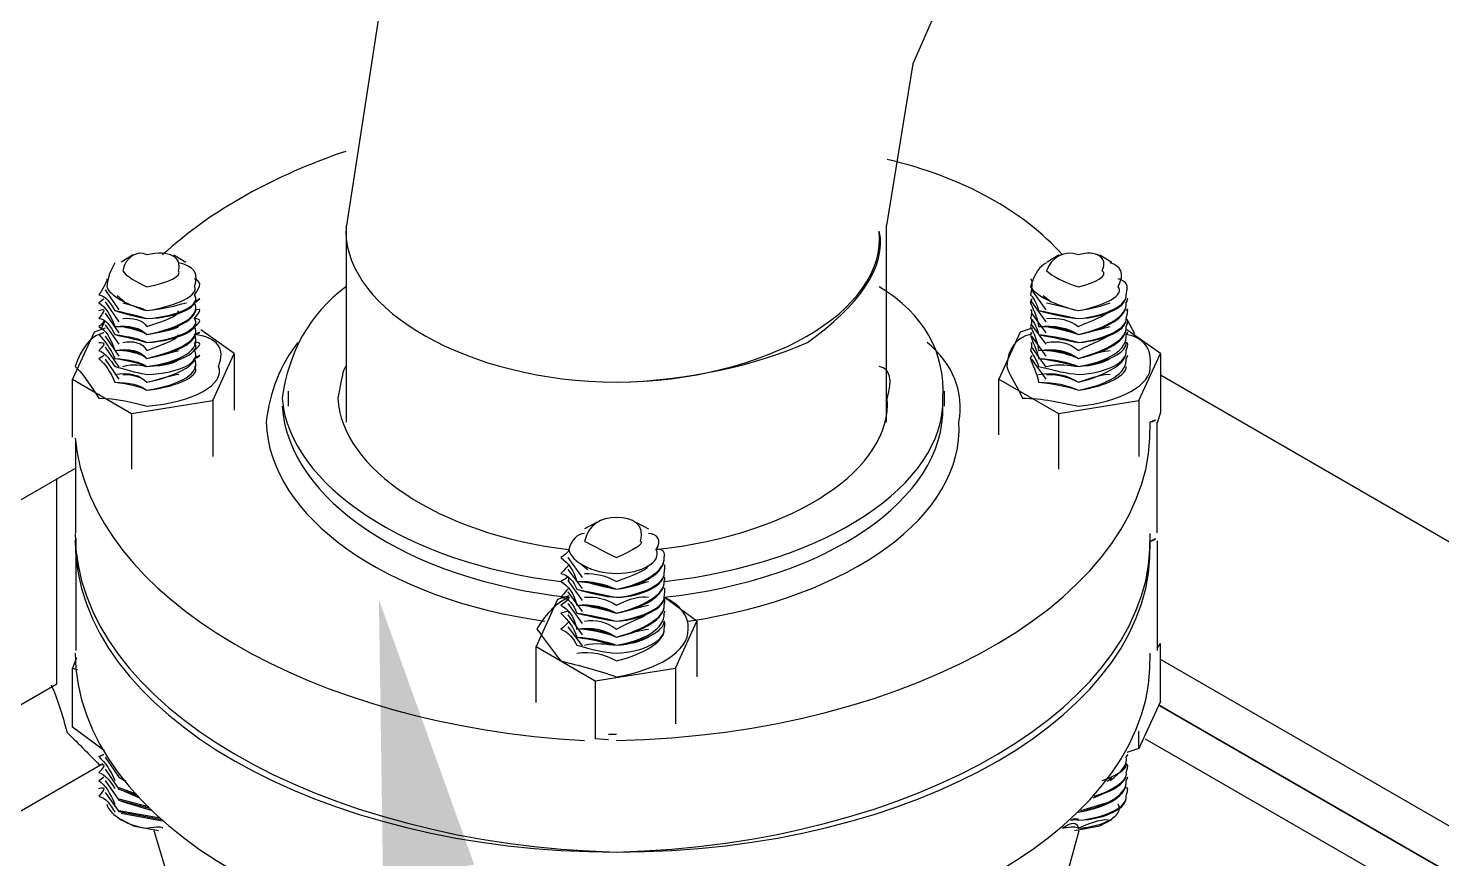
# Model space of a CAD drawing. Header units: inches. Extents: x 0.3 to 33.8, y 15.5 to 37.1.
# Drawn here: x 25.062 to 25.979, y 26.017 to 26.556 of the extents above; entities that cross this region are included whole.
import ezdxf

# ---------------------------------------------------------------- set-up
doc = ezdxf.new("R2010")
doc.units = ezdxf.units.IN
doc.header["$MEASUREMENT"] = 0

# ---------------------------------------------------------------- blocks, each defined once
blk = doc.blocks.new('60298_1')
at = {"transparency": 33554687}
blk.add_hatch(color=21, dxfattribs=at).paths.add_polyline_path([(25.29204, 26.00289), (25.28933, 26.1856), (25.35114, 26.01364)])
for points in [[(25.67426, 27.13208), (25.51262, 27.00194), (25.38507, 26.82998), (25.29986, 26.63323), (25.26836, 26.42821)], [(25.84932, 26.82843), (25.76721, 26.7613), (25.68872, 26.6544), (25.63553, 26.53304), (25.61848, 26.42821)], [(25.26836, 26.30066), (25.26836, 26.42821)], [(25.61848, 26.30066), (25.61848, 26.42821)], [(25.12996, 26.40911), (25.12222, 26.40446)], [(25.1563, 26.40911), (25.16404, 26.40446)], [(25.73055, 26.40911), (25.7228, 26.40446)], [(25.75688, 26.40911), (25.76463, 26.40446)], [(25.11189, 26.38638), (25.12067, 26.37347)], [(25.11189, 26.38638), (25.11189, 26.38638)], [(25.11963, 26.38277), (25.12428, 26.37864)], [(25.17437, 26.38638), (25.17437, 26.38638)], [(25.71247, 26.38638), (25.72177, 26.37347)], [(25.71247, 26.38638), (25.71247, 26.38638)], [(25.72022, 26.38277), (25.72538, 26.37864)], [(25.77496, 26.38638), (25.77496, 26.38638)], [(25.11189, 26.37864), (25.12067, 26.36573)], [(25.11189, 26.37864), (25.11189, 26.37864)], [(25.12222, 26.37296), (25.12222, 26.37296)], [(25.17437, 26.37864), (25.17437, 26.37864)], [(25.71247, 26.37864), (25.72177, 26.36573)], [(25.71247, 26.37864), (25.71247, 26.37864)], [(25.7228, 26.37296), (25.7228, 26.37296)], [(25.77496, 26.37864), (25.77496, 26.37864)], [(25.11189, 26.36624), (25.10879, 26.36056)], [(25.11189, 26.37141), (25.12067, 26.3585)], [(25.11189, 26.37141), (25.11189, 26.37141)], [(25.11189, 26.36366), (25.12067, 26.35127)], [(25.11189, 26.36366), (25.11189, 26.36366)], [(25.12222, 26.36521), (25.12222, 26.36521)], [(25.17437, 26.37141), (25.17437, 26.37141)], [(25.17437, 26.36366), (25.17437, 26.36366)], [(25.71247, 26.37141), (25.72177, 26.3585)], [(25.71247, 26.37141), (25.71247, 26.37141)], [(25.71247, 26.36366), (25.72177, 26.35127)], [(25.71247, 26.36366), (25.71247, 26.36366)], [(25.7228, 26.36521), (25.7228, 26.36521)], [(25.77496, 26.37141), (25.77496, 26.37141)], [(25.77961, 26.35798), (25.77496, 26.36624)], [(25.77496, 26.36366), (25.77496, 26.36366)], [(25.10466, 26.35901), (25.09072, 26.32854)], [(25.11189, 26.36159), (25.10466, 26.35901)], [(25.11189, 26.35643), (25.12067, 26.34352)], [(25.11189, 26.35643), (25.11189, 26.35643)], [(25.12222, 26.35798), (25.12222, 26.35798)], [(25.19555, 26.34507), (25.17386, 26.36056)], [(25.17437, 26.35643), (25.17437, 26.35643)], [(25.70524, 26.35901), (25.6913, 26.32854)], [(25.71299, 26.36159), (25.70524, 26.35901)], [(25.71247, 26.35643), (25.72177, 26.34352)], [(25.71247, 26.35643), (25.71247, 26.35643)], [(25.7228, 26.35798), (25.7228, 26.35798)], [(25.79613, 26.34507), (25.77444, 26.36056)], [(25.77496, 26.35643), (25.77496, 26.35643)], [(25.11189, 26.3492), (25.12067, 26.33629)], [(25.11189, 26.3492), (25.11189, 26.3492)], [(25.12222, 26.35023), (25.12222, 26.35023)], [(25.17437, 26.3492), (25.17437, 26.3492)], [(25.1816, 26.3146), (25.19555, 26.34507)], [(25.19555, 26.34507), (25.19555, 26.30841)], [(25.71247, 26.3492), (25.72177, 26.33629)], [(25.71247, 26.3492), (25.71247, 26.3492)], [(25.7228, 26.35023), (25.7228, 26.35023)], [(25.77496, 26.3492), (25.77496, 26.3492)], [(25.78219, 26.3146), (25.79613, 26.34507)], [(25.79613, 26.34507), (25.79613, 26.30686)], [(25.11189, 26.34146), (25.12067, 26.32854)], [(25.11189, 26.34146), (25.11189, 26.34146)], [(25.12222, 26.34301), (25.12222, 26.34301)], [(25.12222, 26.33577), (25.12222, 26.33577)], [(25.17437, 26.34146), (25.17437, 26.34146)], [(25.71247, 26.34146), (25.72177, 26.32854)], [(25.71247, 26.34146), (25.71247, 26.34146)], [(25.7228, 26.34301), (25.7228, 26.34301)], [(25.7228, 26.33577), (25.7228, 26.33577)], [(25.77496, 26.34146), (25.77496, 26.34146)], [(25.09072, 26.29085), (25.09072, 26.32854)], [(25.09072, 26.32854), (25.12893, 26.30634)], [(25.6913, 26.2924), (25.6913, 26.32854)], [(25.6913, 26.32854), (25.73003, 26.30634)], [(26.73444, 25.7889), (25.79613, 26.33113)], [(25.23066, 26.31099), (25.23066, 26.3208)], [(25.65618, 26.31099), (25.65618, 26.3208)], [(25.12893, 26.30634), (25.1816, 26.3146)], [(25.1816, 26.3146), (25.1816, 26.27845)], [(25.73003, 26.30634), (25.78219, 26.3146)], [(25.78219, 26.3146), (25.78219, 26.27845)], [(25.12893, 26.30634), (25.12893, 26.27019)], [(25.73003, 26.30634), (25.73003, 26.27019)], [(25.79613, 26.30686), (25.79406, 26.30014)], [(25.79406, 26.22888), (25.79406, 26.30066)], [(25.09278, 26.22888), (25.09278, 26.28878)], [(25.0933, 26.28827), (25.0933, 26.28827)], [(25.09278, 26.27071), (23.07105, 25.10363)], [(25.08039, 26.13076), (25.08039, 26.26399)], [(25.43051, 26.23559), (25.42277, 26.23146)], [(25.45633, 26.23559), (25.46408, 26.23146)], [(25.09278, 26.22371), (25.09278, 26.15245)], [(25.79406, 26.22371), (25.79406, 26.15245)], [(25.41192, 26.21287), (25.42122, 26.19996)], [(25.41192, 26.21287), (25.41192, 26.21287)], [(25.41967, 26.20925), (25.42483, 26.20512)], [(25.47492, 26.21287), (25.47492, 26.21287)], [(25.41192, 26.20512), (25.42122, 26.19273)], [(25.41192, 26.20512), (25.41192, 26.20512)], [(25.41192, 26.19789), (25.42122, 26.18499)], [(25.41192, 26.19789), (25.41192, 26.19789)], [(25.42225, 26.19944), (25.42225, 26.19944)], [(25.47492, 26.20512), (25.47492, 26.20512)], [(25.47492, 26.19789), (25.47492, 26.19789)], [(25.41192, 26.19067), (25.42122, 26.17776)], [(25.41192, 26.19067), (25.41192, 26.19067)], [(25.42225, 26.1917), (25.42225, 26.1917)], [(25.47492, 26.19067), (25.47492, 26.19067)], [(25.40521, 26.1855), (25.39126, 26.15503)], [(25.41244, 26.18808), (25.40521, 26.1855)], [(25.41192, 26.18292), (25.42122, 26.17001)], [(25.41192, 26.18292), (25.41192, 26.18292)], [(25.42225, 26.18447), (25.42225, 26.18447)], [(25.49558, 26.17156), (25.47441, 26.18705)], [(25.47492, 26.18292), (25.47492, 26.18292)], [(25.41192, 26.17569), (25.42122, 26.16278)], [(25.41192, 26.17569), (25.41192, 26.17569)], [(25.42225, 26.17724), (25.42225, 26.17724)], [(25.47492, 26.17569), (25.47492, 26.17569)], [(25.48164, 26.14109), (25.49558, 26.17156)], [(25.49558, 26.17156), (25.49558, 26.13541)], [(25.41192, 26.16794), (25.42122, 26.15555)], [(25.41192, 26.16794), (25.41192, 26.16794)], [(25.42225, 26.16949), (25.42225, 26.16949)], [(25.42225, 26.16226), (25.42225, 26.16226)], [(25.47492, 26.16794), (25.47492, 26.16794)], [(25.39126, 26.11888), (25.39126, 26.15503)], [(25.39126, 26.15503), (25.42948, 26.13283)], [(25.79406, 26.154), (25.79613, 26.1571)], [(25.79613, 26.1194), (25.79613, 26.1571)], [(25.79613, 26.1571), (25.79613, 26.1571)], [(25.0933, 26.1478), (25.09072, 26.14109)], [(26.88575, 25.5183), (25.79613, 26.14677)], [(25.09072, 26.14109), (25.09381, 26.14006)], [(25.09072, 26.10288), (25.09072, 26.14109)], [(25.42948, 26.13283), (25.48164, 26.14109)], [(25.48164, 26.14109), (25.48164, 26.10494)], [(25.08039, 26.13076), (24.3476, 25.70731)], [(25.42948, 26.13283), (25.42948, 26.09513)], [(25.79613, 26.1194), (25.78219, 26.08893)], [(26.8589, 25.50281), (25.79561, 26.11682)], [(25.79561, 26.11682), (26.8589, 25.50281)], [(25.11137, 26.08738), (25.09072, 26.10288)], [(25.43826, 26.09823), (25.44342, 26.09823)], [(25.78219, 26.08893), (25.78219, 26.10029)], [(25.42948, 26.09513), (25.42948, 26.09513)], [(25.43826, 26.09461), (25.42948, 26.09513)], [(25.78219, 26.08893), (25.77444, 26.08635)], [(25.78632, 26.09513), (26.83566, 25.48938)], [(25.11034, 26.07912), (24.3476, 25.63862)], [(25.11189, 26.08377), (25.11189, 26.08377)], [(25.11189, 26.08325), (25.12067, 26.07034)], [(25.77496, 26.08377), (25.77496, 26.08377)], [(25.11189, 26.07809), (25.11189, 26.07809)], [(25.11189, 26.07654), (25.11189, 26.07654)], [(25.11189, 26.07551), (25.12067, 26.06259)], [(25.11189, 26.06931), (25.11189, 26.06931)], [(25.12067, 26.07137), (25.12067, 26.07137)], [(25.12067, 26.07034), (25.12428, 26.06828)], [(25.12222, 26.06983), (25.12531, 26.06776)], [(25.76153, 26.06776), (25.76463, 26.06983)], [(25.77496, 26.07654), (25.77496, 26.07654)], [(25.77496, 26.06931), (25.77496, 26.06931)], [(25.11189, 26.06828), (25.12067, 26.05537)], [(25.11189, 26.06156), (25.11189, 26.06156)], [(25.11189, 26.06053), (25.12067, 26.04814)], [(25.12067, 26.06363), (25.13203, 26.0595)], [(25.12067, 26.06259), (25.13306, 26.05847)], [(25.12222, 26.06208), (25.1341, 26.05691)], [(25.75275, 26.05691), (25.76463, 26.06208)], [(25.77496, 26.06156), (25.77496, 26.06156)], [(25.12067, 26.0564), (25.13977, 26.05124)], [(25.12067, 26.05537), (25.14081, 26.0502)], [(25.12222, 26.05485), (25.14236, 26.04865)], [(25.74449, 26.04865), (25.76463, 26.05485)], [(25.12067, 26.04865), (25.14752, 26.044)], [(25.12067, 26.04814), (25.14855, 26.04297)], [(25.12222, 26.0471), (25.1501, 26.04194)], [(25.12996, 26.03884), (25.12222, 26.04297)], [(25.75688, 26.03884), (25.76463, 26.04297)], [(25.12996, 26.03884), (25.14649, 26.03574)], [(25.14339, 26.03574), (25.17282, 25.93814), (25.24667, 25.87204)], [(25.47182, 25.82505), (25.6536, 25.88082), (25.71867, 25.94485), (25.74346, 26.03574)], [(25.74036, 26.03574), (25.75688, 26.03884)]]:
    blk.add_lwpolyline(points, dxfattribs=at)
for points in [[(25.26784, 26.47624), (25.22201, 26.46078), (25.18092, 26.43849), (25.14907, 26.40911)], [(25.73261, 26.40911), (25.70764, 26.43744), (25.66855, 26.45904), (25.619, 26.47107)], [(25.56736, 26.3523), (25.60045, 26.376), (25.61891, 26.40173), (25.61384, 26.4246)], [(25.22653, 26.31099), (25.23091, 26.25016), (25.30815, 26.19846), (25.41244, 26.18705)], [(25.47441, 26.18705), (25.57922, 26.19846), (25.65646, 26.25016), (25.65515, 26.31099)], [(25.09226, 26.29033), (25.10225, 26.18701), (25.24656, 26.10369), (25.42277, 26.0941)], [(25.09226, 26.22836), (25.09323, 26.11754), (25.25014, 26.02695), (25.44342, 26.0218)], [(25.44342, 26.0218), (25.63723, 26.02695), (25.79413, 26.11754), (25.78942, 26.22836)], [(25.75843, 26.06828), (25.77061, 26.07214), (25.77536, 26.07754), (25.77392, 26.0786)], [(25.75327, 26.05795), (25.76682, 26.06125), (25.77536, 26.06813), (25.77392, 26.07344)], [(25.74294, 26.04762), (25.76256, 26.05103), (25.77536, 26.05891), (25.77392, 26.06828)]]:
    blk.add_open_spline(points, degree=3, dxfattribs=at)
for points, knots in [([(25.26784, 26.4246), (25.26846, 26.37269), (25.34691, 26.32739), (25.44342, 26.32648), (25.49015, 26.32739), (25.53473, 26.33805), (25.56736, 26.3523)], [0, 0, 0, 0, 1, 1, 1, 2, 2, 2, 2]), ([(25.26784, 26.4246), (25.26846, 26.37269), (25.34691, 26.32739), (25.44342, 26.32648), (25.54046, 26.32739), (25.61891, 26.37269), (25.61384, 26.4246)], [0, 0, 0, 0, 1, 1, 1, 2, 2, 2, 2]), ([(25.12325, 26.39878), (25.12472, 26.40767), (25.13304, 26.41247), (25.13874, 26.40911), (25.15355, 26.41247), (25.16187, 26.40767), (25.1594, 26.39878), (25.16187, 26.39582), (25.15355, 26.39102), (25.13874, 26.38845), (25.13304, 26.39102), (25.12472, 26.39582), (25.12325, 26.39878)], [0, 0, 0, 0, 1, 1, 1, 2, 2, 2, 3, 3, 3, 4, 4, 4, 4]), ([(25.72228, 26.39878), (25.7255, 26.40767), (25.73381, 26.41247), (25.74294, 26.40911), (25.75433, 26.41247), (25.76264, 26.40767), (25.75843, 26.39878), (25.76264, 26.39582), (25.75433, 26.39102), (25.74294, 26.38845), (25.73381, 26.39102), (25.7255, 26.39582), (25.72228, 26.39878)], [0, 0, 0, 0, 1, 1, 1, 2, 2, 2, 3, 3, 3, 4, 4, 4, 4]), ([(25.11809, 26.40394), (25.11703, 26.40174), (25.11394, 26.39743), (25.11292, 26.38845), (25.11394, 26.38358), (25.12709, 26.37599), (25.13874, 26.37296), (25.15951, 26.37599), (25.17266, 26.38358), (25.16973, 26.38845), (25.17266, 26.39743), (25.16956, 26.40174), (25.1594, 26.40394)], [0, 0, 0, 0, 1, 1, 1, 2, 2, 2, 3, 3, 3, 4, 4, 4, 4]), ([(25.72228, 26.40394), (25.7178, 26.40174), (25.71471, 26.39743), (25.71196, 26.38845), (25.71471, 26.38358), (25.72785, 26.37599), (25.74294, 26.37296), (25.76028, 26.37599), (25.77343, 26.38358), (25.76876, 26.38845), (25.77343, 26.39743), (25.77033, 26.40174), (25.7636, 26.40394)], [0, 0, 0, 0, 1, 1, 1, 2, 2, 2, 3, 3, 3, 4, 4, 4, 4]), ([(25.11292, 26.39361), (25.11267, 26.39162), (25.11201, 26.38949), (25.10776, 26.38328), (25.11201, 26.38255), (25.1153, 26.37796), (25.11809, 26.37296)], [0, 0, 0, 0, 1, 1, 1, 2, 2, 2, 2]), ([(25.11809, 26.37296), (25.12704, 26.37118), (25.135, 26.36928), (25.13874, 26.36779), (25.16058, 26.36928), (25.17459, 26.37736), (25.16973, 26.38328), (25.17459, 26.38949), (25.17393, 26.39162), (25.16973, 26.39361)], [0, 0, 0, 0, 1, 1, 1, 2, 2, 2, 3, 3, 3, 3]), ([(25.71196, 26.39361), (25.71344, 26.39162), (25.71278, 26.38949), (25.71196, 26.38328), (25.71278, 26.38255), (25.71607, 26.37796), (25.71712, 26.37296)], [0, 0, 0, 0, 1, 1, 1, 2, 2, 2, 2]), ([(25.71712, 26.37296), (25.72781, 26.37118), (25.73577, 26.36928), (25.74294, 26.36779), (25.76135, 26.36928), (25.77536, 26.37736), (25.77392, 26.38328), (25.77536, 26.38949), (25.7747, 26.39162), (25.76876, 26.39361)], [0, 0, 0, 0, 1, 1, 1, 2, 2, 2, 3, 3, 3, 3]), ([(25.10776, 26.37812), (25.11217, 26.38209), (25.11201, 26.381), (25.10776, 26.37812), (25.11201, 26.37512), (25.1153, 26.37053), (25.11809, 26.36263)], [0, 0, 0, 0, 1, 1, 1, 2, 2, 2, 2]), ([(25.11809, 26.37296), (25.12704, 26.37025), (25.135, 26.36835), (25.13874, 26.36779), (25.16058, 26.36835), (25.17459, 26.37644), (25.16973, 26.38328)], [0, 0, 0, 0, 1, 1, 1, 2, 2, 2, 2]), ([(25.11809, 26.36263), (25.12704, 26.36375), (25.135, 26.36184), (25.13874, 26.35747), (25.16058, 26.36184), (25.17459, 26.36993), (25.16973, 26.37812), (25.17459, 26.381), (25.17442, 26.38209), (25.16973, 26.37812)], [0, 0, 0, 0, 1, 1, 1, 2, 2, 2, 3, 3, 3, 3]), ([(25.26784, 26.38845), (25.244, 26.37045), (25.23091, 26.34614), (25.22653, 26.31615), (25.23091, 26.26039), (25.30813, 26.20869), (25.40727, 26.19738)], [0, 0, 0, 0, 1, 1, 1, 2, 2, 2, 2]), ([(25.47441, 26.19738), (25.57924, 26.20869), (25.65646, 26.26039), (25.65515, 26.31615), (25.65646, 26.34614), (25.64336, 26.37045), (25.61384, 26.38845)], [0, 0, 0, 0, 1, 1, 1, 2, 2, 2, 2]), ([(25.71196, 26.37812), (25.71295, 26.38209), (25.71278, 26.381), (25.71196, 26.37812), (25.71278, 26.37512), (25.71607, 26.37053), (25.71712, 26.36263)], [0, 0, 0, 0, 1, 1, 1, 2, 2, 2, 2]), ([(25.71712, 26.37296), (25.72781, 26.37025), (25.73577, 26.36835), (25.74294, 26.36779), (25.76135, 26.36835), (25.77536, 26.37644), (25.77392, 26.38328)], [0, 0, 0, 0, 1, 1, 1, 2, 2, 2, 2]), ([(25.71712, 26.36263), (25.72781, 26.36375), (25.73577, 26.36184), (25.74294, 26.35747), (25.76135, 26.36184), (25.77536, 26.36993), (25.77392, 26.37812), (25.77536, 26.381), (25.77519, 26.38209), (25.77392, 26.37812)], [0, 0, 0, 0, 1, 1, 1, 2, 2, 2, 3, 3, 3, 3]), ([(25.10776, 26.37296), (25.11217, 26.37466), (25.11201, 26.37357), (25.10776, 26.36779), (25.11201, 26.36769), (25.1153, 26.36309), (25.11809, 26.35747)], [0, 0, 0, 0, 1, 1, 1, 2, 2, 2, 2]), ([(25.11809, 26.36263), (25.12704, 26.36282), (25.135, 26.36092), (25.13874, 26.35747), (25.16058, 26.36092), (25.17459, 26.36901), (25.16973, 26.37812)], [0, 0, 0, 0, 1, 1, 1, 2, 2, 2, 2]), ([(25.11809, 26.35747), (25.12704, 26.35632), (25.135, 26.35441), (25.13874, 26.3523), (25.16058, 26.35441), (25.17459, 26.3625), (25.16973, 26.36779), (25.17459, 26.37357), (25.17442, 26.37466), (25.16973, 26.37296)], [0, 0, 0, 0, 1, 1, 1, 2, 2, 2, 3, 3, 3, 3]), ([(25.12325, 26.37812), (25.1296, 26.37605), (25.1363, 26.37445), (25.13874, 26.37296), (25.15324, 26.37445), (25.16233, 26.37767), (25.16456, 26.37812)], [0, 0, 0, 0, 1, 1, 1, 2, 2, 2, 2]), ([(25.12325, 26.36779), (25.1296, 26.36862), (25.1363, 26.36701), (25.13874, 26.36263), (25.15152, 26.36701), (25.15927, 26.36923), (25.1594, 26.37296)], [0, 0, 0, 0, 1, 1, 1, 2, 2, 2, 2]), ([(25.71196, 26.37296), (25.71295, 26.37466), (25.71278, 26.37357), (25.71196, 26.36779), (25.71278, 26.36769), (25.71607, 26.36309), (25.71712, 26.35747)], [0, 0, 0, 0, 1, 1, 1, 2, 2, 2, 2]), ([(25.71712, 26.36263), (25.72781, 26.36282), (25.73577, 26.36092), (25.74294, 26.35747), (25.76135, 26.36092), (25.77536, 26.36901), (25.77392, 26.37812)], [0, 0, 0, 0, 1, 1, 1, 2, 2, 2, 2]), ([(25.71712, 26.35747), (25.72781, 26.35632), (25.73577, 26.35441), (25.74294, 26.3523), (25.76135, 26.35441), (25.77536, 26.3625), (25.77392, 26.36779), (25.77536, 26.37357), (25.77519, 26.37466), (25.77392, 26.37296)], [0, 0, 0, 0, 1, 1, 1, 2, 2, 2, 3, 3, 3, 3]), ([(25.72228, 26.37812), (25.73037, 26.37605), (25.73708, 26.37445), (25.74294, 26.37296), (25.75401, 26.37445), (25.7631, 26.37767), (25.7636, 26.37812)], [0, 0, 0, 0, 1, 1, 1, 2, 2, 2, 2]), ([(25.72228, 26.36779), (25.73037, 26.36862), (25.73708, 26.36701), (25.74294, 26.36263), (25.75229, 26.36701), (25.76004, 26.36923), (25.7636, 26.37296)], [0, 0, 0, 0, 1, 1, 1, 2, 2, 2, 2]), ([(25.10776, 26.36779), (25.11217, 26.36723), (25.11201, 26.36614), (25.10776, 26.36263), (25.11201, 26.36025), (25.1153, 26.35566), (25.11809, 26.34714)], [0, 0, 0, 0, 1, 1, 1, 2, 2, 2, 2]), ([(25.11809, 26.35747), (25.12704, 26.35539), (25.135, 26.35349), (25.13874, 26.3523), (25.16058, 26.35349), (25.17459, 26.36157), (25.16973, 26.36779)], [0, 0, 0, 0, 1, 1, 1, 2, 2, 2, 2]), ([(25.11809, 26.34714), (25.12704, 26.34888), (25.135, 26.34698), (25.13874, 26.34197), (25.16058, 26.34698), (25.17459, 26.35507), (25.16973, 26.36263), (25.17459, 26.36614), (25.17442, 26.36723), (25.16973, 26.36779)], [0, 0, 0, 0, 1, 1, 1, 2, 2, 2, 3, 3, 3, 3]), ([(25.11809, 26.34714), (25.12704, 26.34796), (25.135, 26.34606), (25.13874, 26.34197), (25.16058, 26.34606), (25.17459, 26.35414), (25.16973, 26.36263)], [0, 0, 0, 0, 1, 1, 1, 2, 2, 2, 2]), ([(25.12325, 26.36263), (25.1296, 26.36119), (25.1363, 26.35958), (25.13874, 26.35747), (25.15152, 26.35958), (25.15927, 26.36179), (25.1594, 26.36263)], [0, 0, 0, 0, 1, 1, 1, 2, 2, 2, 2]), ([(25.71196, 26.36779), (25.71295, 26.36723), (25.71278, 26.36614), (25.71196, 26.36263), (25.71278, 26.36025), (25.71607, 26.35566), (25.71712, 26.34714)], [0, 0, 0, 0, 1, 1, 1, 2, 2, 2, 2]), ([(25.71712, 26.35747), (25.72781, 26.35539), (25.73577, 26.35349), (25.74294, 26.3523), (25.76135, 26.35349), (25.77536, 26.36157), (25.77392, 26.36779)], [0, 0, 0, 0, 1, 1, 1, 2, 2, 2, 2]), ([(25.71712, 26.34714), (25.72781, 26.34888), (25.73577, 26.34698), (25.74294, 26.34197), (25.76135, 26.34698), (25.77536, 26.35507), (25.77392, 26.36263), (25.77536, 26.36614), (25.77519, 26.36723), (25.77392, 26.36779)], [0, 0, 0, 0, 1, 1, 1, 2, 2, 2, 3, 3, 3, 3]), ([(25.71712, 26.34714), (25.72781, 26.34796), (25.73577, 26.34606), (25.74294, 26.34197), (25.76135, 26.34606), (25.77536, 26.35414), (25.77392, 26.36263)], [0, 0, 0, 0, 1, 1, 1, 2, 2, 2, 2]), ([(25.72228, 26.36263), (25.73037, 26.36119), (25.73708, 26.35958), (25.74294, 26.35747), (25.75229, 26.35958), (25.76004, 26.36179), (25.7636, 26.36263)], [0, 0, 0, 0, 1, 1, 1, 2, 2, 2, 2]), ([(25.10776, 26.35747), (25.10225, 26.35574), (25.09636, 26.34827), (25.09226, 26.33681), (25.09636, 26.33324), (25.10131, 26.32635), (25.10776, 26.31615)], [0, 0, 0, 0, 1, 1, 1, 2, 2, 2, 2]), ([(25.10776, 26.35747), (25.11217, 26.35979), (25.11201, 26.35871), (25.10776, 26.35747), (25.11201, 26.35282), (25.1153, 26.34823), (25.11809, 26.34197)], [0, 0, 0, 0, 1, 1, 1, 2, 2, 2, 2]), ([(25.10776, 26.31615), (25.11891, 26.31619), (25.13085, 26.31333), (25.13874, 26.31099), (25.16922, 26.31333), (25.19023, 26.32546), (25.18522, 26.33681), (25.19023, 26.34827), (25.18434, 26.35574), (25.16973, 26.35747)], [0, 0, 0, 0, 1, 1, 1, 2, 2, 2, 3, 3, 3, 3]), ([(25.11809, 26.34197), (25.12704, 26.34145), (25.135, 26.33955), (25.13874, 26.33681), (25.16058, 26.33955), (25.17459, 26.34764), (25.16973, 26.35747), (25.17459, 26.35871), (25.17442, 26.35979), (25.16973, 26.35747)], [0, 0, 0, 0, 1, 1, 1, 2, 2, 2, 3, 3, 3, 3]), ([(25.12325, 26.3523), (25.1296, 26.35376), (25.1363, 26.35215), (25.13874, 26.34714), (25.15152, 26.35215), (25.15927, 26.35436), (25.1594, 26.35747)], [0, 0, 0, 0, 1, 1, 1, 2, 2, 2, 2]), ([(25.71196, 26.35747), (25.70302, 26.35574), (25.69713, 26.34827), (25.69646, 26.33681), (25.69713, 26.33324), (25.70208, 26.32635), (25.70679, 26.31615)], [0, 0, 0, 0, 1, 1, 1, 2, 2, 2, 2]), ([(25.70679, 26.31615), (25.71968, 26.31619), (25.73162, 26.31333), (25.74294, 26.31099), (25.76999, 26.31333), (25.791, 26.32546), (25.78942, 26.33681), (25.791, 26.34827), (25.78511, 26.35574), (25.77392, 26.35747)], [0, 0, 0, 0, 1, 1, 1, 2, 2, 2, 3, 3, 3, 3]), ([(25.71196, 26.35747), (25.71295, 26.35979), (25.71278, 26.35871), (25.71196, 26.35747), (25.71278, 26.35282), (25.71607, 26.34823), (25.71712, 26.34197)], [0, 0, 0, 0, 1, 1, 1, 2, 2, 2, 2]), ([(25.71712, 26.34197), (25.72781, 26.34145), (25.73577, 26.33955), (25.74294, 26.33681), (25.76135, 26.33955), (25.77536, 26.34764), (25.77392, 26.35747), (25.77536, 26.35871), (25.77519, 26.35979), (25.77392, 26.35747)], [0, 0, 0, 0, 1, 1, 1, 2, 2, 2, 3, 3, 3, 3]), ([(25.72228, 26.3523), (25.73037, 26.35376), (25.73708, 26.35215), (25.74294, 26.34714), (25.75229, 26.35215), (25.76004, 26.35436), (25.7636, 26.35747)], [0, 0, 0, 0, 1, 1, 1, 2, 2, 2, 2]), ([(25.10776, 26.3523), (25.11217, 26.35236), (25.11201, 26.35127), (25.10776, 26.34714), (25.11201, 26.34539), (25.1153, 26.3408), (25.11809, 26.33681)], [0, 0, 0, 0, 1, 1, 1, 2, 2, 2, 2]), ([(25.11809, 26.34197), (25.12704, 26.34052), (25.135, 26.33862), (25.13874, 26.33681), (25.16058, 26.33862), (25.17459, 26.34671), (25.16973, 26.3523)], [0, 0, 0, 0, 1, 1, 1, 2, 2, 2, 2]), ([(25.11809, 26.33681), (25.12704, 26.33402), (25.135, 26.33212), (25.13874, 26.33164), (25.16058, 26.33212), (25.17459, 26.34021), (25.16973, 26.34714), (25.17459, 26.35127), (25.17442, 26.35236), (25.16973, 26.3523)], [0, 0, 0, 0, 1, 1, 1, 2, 2, 2, 3, 3, 3, 3]), ([(25.11809, 26.33164), (25.12704, 26.33309), (25.135, 26.33119), (25.13874, 26.32648), (25.16058, 26.33119), (25.17459, 26.33927), (25.16973, 26.34714)], [0, 0, 0, 0, 1, 1, 1, 2, 2, 2, 2]), ([(25.12325, 26.34714), (25.1296, 26.34632), (25.1363, 26.34472), (25.13874, 26.34197), (25.15152, 26.34472), (25.15927, 26.34693), (25.1594, 26.34714)], [0, 0, 0, 0, 1, 1, 1, 2, 2, 2, 2]), ([(25.23686, 26.3523), (25.22558, 26.33854), (25.21839, 26.3198), (25.2162, 26.30066), (25.21839, 26.23913), (25.29344, 26.18593), (25.39695, 26.17156)], [0, 0, 0, 0, 1, 1, 1, 2, 2, 2, 2]), ([(25.4899, 26.17156), (25.59611, 26.1874), (25.66897, 26.24006), (25.66548, 26.30066), (25.66897, 26.3198), (25.66178, 26.33854), (25.64482, 26.3523)], [0, 0, 0, 0, 1, 1, 1, 2, 2, 2, 2]), ([(25.71196, 26.3523), (25.71295, 26.35236), (25.71278, 26.35127), (25.71196, 26.34714), (25.71278, 26.34539), (25.71607, 26.3408), (25.71712, 26.33681)], [0, 0, 0, 0, 1, 1, 1, 2, 2, 2, 2]), ([(25.71712, 26.34197), (25.72781, 26.34052), (25.73577, 26.33862), (25.74294, 26.33681), (25.76135, 26.33862), (25.77536, 26.34671), (25.77392, 26.3523)], [0, 0, 0, 0, 1, 1, 1, 2, 2, 2, 2]), ([(25.71712, 26.33681), (25.72781, 26.33402), (25.73577, 26.33212), (25.74294, 26.33164), (25.76135, 26.33212), (25.77536, 26.34021), (25.77392, 26.34714), (25.77536, 26.35127), (25.77519, 26.35236), (25.77392, 26.3523)], [0, 0, 0, 0, 1, 1, 1, 2, 2, 2, 3, 3, 3, 3]), ([(25.71712, 26.33164), (25.72781, 26.33309), (25.73577, 26.33119), (25.74294, 26.32648), (25.76135, 26.33119), (25.77536, 26.33927), (25.77392, 26.34714)], [0, 0, 0, 0, 1, 1, 1, 2, 2, 2, 2]), ([(25.72228, 26.34714), (25.73037, 26.34632), (25.73708, 26.34472), (25.74294, 26.34197), (25.75229, 26.34472), (25.76004, 26.34693), (25.7636, 26.34714)], [0, 0, 0, 0, 1, 1, 1, 2, 2, 2, 2]), ([(25.10776, 26.34197), (25.11217, 26.34493), (25.11201, 26.34384), (25.10776, 26.34197), (25.11201, 26.33796), (25.1153, 26.33336), (25.11809, 26.32648)], [0, 0, 0, 0, 1, 1, 1, 2, 2, 2, 2]), ([(25.11809, 26.32648), (25.12704, 26.32659), (25.135, 26.32469), (25.13874, 26.32132), (25.16058, 26.32469), (25.17459, 26.33277), (25.16973, 26.34197), (25.17459, 26.34384), (25.17442, 26.34493), (25.16973, 26.34197)], [0, 0, 0, 0, 1, 1, 1, 2, 2, 2, 3, 3, 3, 3]), ([(25.11809, 26.32648), (25.12704, 26.32566), (25.135, 26.32375), (25.13874, 26.32132), (25.16058, 26.32375), (25.17459, 26.33184), (25.16973, 26.33681)], [0, 0, 0, 0, 1, 1, 1, 2, 2, 2, 2]), ([(25.12325, 26.33681), (25.1296, 26.33889), (25.1363, 26.33729), (25.13874, 26.33681), (25.15152, 26.33729), (25.15927, 26.3395), (25.1594, 26.34197)], [0, 0, 0, 0, 1, 1, 1, 2, 2, 2, 2]), ([(25.26784, 26.33681), (25.26613, 26.3349), (25.26495, 26.32808), (25.26268, 26.31615), (25.26495, 26.2709), (25.32792, 26.22789), (25.41244, 26.21804)], [0, 0, 0, 0, 1, 1, 1, 2, 2, 2, 2]), ([(25.46924, 26.21804), (25.55945, 26.22789), (25.62241, 26.2709), (25.619, 26.31615), (25.62241, 26.32808), (25.62124, 26.3349), (25.61384, 26.33681)], [0, 0, 0, 0, 1, 1, 1, 2, 2, 2, 2]), ([(25.71196, 26.34197), (25.71295, 26.34493), (25.71278, 26.34384), (25.71196, 26.34197), (25.71278, 26.33796), (25.71607, 26.33336), (25.71712, 26.32648)], [0, 0, 0, 0, 1, 1, 1, 2, 2, 2, 2]), ([(25.71712, 26.32648), (25.72781, 26.32659), (25.73577, 26.32469), (25.74294, 26.32132), (25.76135, 26.32469), (25.77536, 26.33277), (25.77392, 26.34197), (25.77536, 26.34384), (25.77519, 26.34493), (25.77392, 26.34197)], [0, 0, 0, 0, 1, 1, 1, 2, 2, 2, 3, 3, 3, 3]), ([(25.71712, 26.32648), (25.72781, 26.32566), (25.73577, 26.32375), (25.74294, 26.32132), (25.76135, 26.32375), (25.77536, 26.33184), (25.77392, 26.33681)], [0, 0, 0, 0, 1, 1, 1, 2, 2, 2, 2]), ([(25.72228, 26.33681), (25.73037, 26.33889), (25.73708, 26.33729), (25.74294, 26.33681), (25.75229, 26.33729), (25.76004, 26.3395), (25.7636, 26.34197)], [0, 0, 0, 0, 1, 1, 1, 2, 2, 2, 2]), ([(25.12325, 26.33164), (25.1296, 26.33145), (25.1363, 26.32985), (25.13874, 26.32648), (25.15152, 26.32985), (25.15927, 26.33207), (25.1594, 26.33164)], [0, 0, 0, 0, 1, 1, 1, 2, 2, 2, 2]), ([(25.72228, 26.33164), (25.73037, 26.33145), (25.73708, 26.32985), (25.74294, 26.32648), (25.75229, 26.32985), (25.76004, 26.33207), (25.7636, 26.33164)], [0, 0, 0, 0, 1, 1, 1, 2, 2, 2, 2]), ([(25.44342, 26.0941), (25.63723, 26.09848), (25.79413, 26.18907), (25.78942, 26.30066), (25.79413, 26.30184), (25.79412, 26.30286), (25.78942, 26.30066)], [0, 0, 0, 0, 1, 1, 1, 2, 2, 2, 2]), ([(25.42277, 26.2232), (25.42511, 26.23424), (25.43342, 26.23904), (25.44342, 26.23869), (25.45394, 26.23904), (25.46226, 26.23424), (25.45892, 26.2232), (25.46226, 26.22239), (25.45394, 26.21759), (25.44342, 26.21287), (25.43342, 26.21759), (25.42511, 26.22239), (25.42277, 26.2232)], [0, 0, 0, 0, 1, 1, 1, 2, 2, 2, 3, 3, 3, 4, 4, 4, 4]), ([(25.09226, 26.2232), (25.09324, 26.22587), (25.09323, 26.22502), (25.09226, 26.2232), (25.09323, 26.11243), (25.25014, 26.02184), (25.44342, 26.0218), (25.63723, 26.02184), (25.79413, 26.11243), (25.78942, 26.2232), (25.79413, 26.22502), (25.79412, 26.22587), (25.78942, 26.2232)], [0, 0, 0, 0, 1, 1, 1, 2, 2, 2, 3, 3, 3, 4, 4, 4, 4]), ([(25.42277, 26.22836), (25.41741, 26.22831), (25.41432, 26.22401), (25.41244, 26.21804), (25.41432, 26.21015), (25.42747, 26.20256), (25.44342, 26.20254), (25.4599, 26.20256), (25.47304, 26.21015), (25.46924, 26.21804), (25.47304, 26.22401), (25.46995, 26.22831), (25.46408, 26.22836)], [0, 0, 0, 0, 1, 1, 1, 2, 2, 2, 3, 3, 3, 4, 4, 4, 4]), ([(25.41244, 26.21804), (25.41305, 26.21819), (25.41239, 26.21606), (25.40727, 26.21287), (25.41239, 26.20913), (25.41569, 26.20453), (25.4176, 26.19738)], [0, 0, 0, 0, 1, 1, 1, 2, 2, 2, 2]), ([(25.4176, 26.19738), (25.42742, 26.19775), (25.43538, 26.19585), (25.44342, 26.19221), (25.46096, 26.19585), (25.47497, 26.20394), (25.47441, 26.21287), (25.47497, 26.21606), (25.47431, 26.21819), (25.46924, 26.21804)], [0, 0, 0, 0, 1, 1, 1, 2, 2, 2, 3, 3, 3, 3]), ([(25.41244, 26.20771), (25.41256, 26.20866), (25.41239, 26.20757), (25.40727, 26.20254), (25.41239, 26.20169), (25.41569, 26.1971), (25.4176, 26.19221)], [0, 0, 0, 0, 1, 1, 1, 2, 2, 2, 2]), ([(25.4176, 26.19738), (25.42742, 26.19682), (25.43538, 26.19492), (25.44342, 26.19221), (25.46096, 26.19492), (25.47497, 26.20301), (25.47441, 26.21287)], [0, 0, 0, 0, 1, 1, 1, 2, 2, 2, 2]), ([(25.4176, 26.19221), (25.42742, 26.19032), (25.43538, 26.18842), (25.44342, 26.18705), (25.46096, 26.18842), (25.47497, 26.19651), (25.47441, 26.20254), (25.47497, 26.20757), (25.4748, 26.20866), (25.47441, 26.20771)], [0, 0, 0, 0, 1, 1, 1, 2, 2, 2, 3, 3, 3, 3]), ([(25.42277, 26.20254), (25.42998, 26.20262), (25.43669, 26.20102), (25.44342, 26.19738), (25.45362, 26.20102), (25.46272, 26.20424), (25.46408, 26.20771)], [0, 0, 0, 0, 1, 1, 1, 2, 2, 2, 2]), ([(25.41244, 26.19738), (25.41256, 26.20123), (25.41239, 26.20014), (25.40727, 26.19738), (25.41239, 26.19426), (25.41569, 26.18967), (25.4176, 26.18189)], [0, 0, 0, 0, 1, 1, 1, 2, 2, 2, 2]), ([(25.4176, 26.19221), (25.42742, 26.18939), (25.43538, 26.18749), (25.44342, 26.18705), (25.46096, 26.18749), (25.47497, 26.19558), (25.47441, 26.20254)], [0, 0, 0, 0, 1, 1, 1, 2, 2, 2, 2]), ([(25.4176, 26.18189), (25.42742, 26.18289), (25.43538, 26.18098), (25.44342, 26.17672), (25.46096, 26.18098), (25.47497, 26.18907), (25.47441, 26.19738), (25.47497, 26.20014), (25.4748, 26.20123), (25.47441, 26.19738)], [0, 0, 0, 0, 1, 1, 1, 2, 2, 2, 3, 3, 3, 3]), ([(25.4176, 26.18189), (25.42742, 26.18196), (25.43538, 26.18006), (25.44342, 26.17672), (25.46096, 26.18006), (25.47497, 26.18815), (25.47441, 26.19738)], [0, 0, 0, 0, 1, 1, 1, 2, 2, 2, 2]), ([(25.42277, 26.19738), (25.42998, 26.19519), (25.43669, 26.19358), (25.44342, 26.19221), (25.4519, 26.19358), (25.45965, 26.1958), (25.46408, 26.19738)], [0, 0, 0, 0, 1, 1, 1, 2, 2, 2, 2]), ([(25.41244, 26.19221), (25.41256, 26.1938), (25.41239, 26.19271), (25.40727, 26.18705), (25.41239, 26.18683), (25.41569, 26.18223), (25.4176, 26.17672)], [0, 0, 0, 0, 1, 1, 1, 2, 2, 2, 2]), ([(25.4176, 26.17672), (25.42742, 26.17546), (25.43538, 26.17355), (25.44342, 26.17156), (25.46096, 26.17355), (25.47497, 26.18164), (25.47441, 26.18705), (25.47497, 26.19271), (25.4748, 26.1938), (25.47441, 26.19221)], [0, 0, 0, 0, 1, 1, 1, 2, 2, 2, 3, 3, 3, 3]), ([(25.41244, 26.18705), (25.40264, 26.18231), (25.39675, 26.17485), (25.39178, 26.16639), (25.39675, 26.15981), (25.40169, 26.15292), (25.40727, 26.14574)], [0, 0, 0, 0, 1, 1, 1, 2, 2, 2, 2]), ([(25.40727, 26.14574), (25.4193, 26.14276), (25.43124, 26.1399), (25.44342, 26.13541), (25.4696, 26.1399), (25.49062, 26.15203), (25.4899, 26.16639), (25.49062, 26.17485), (25.48472, 26.18231), (25.47441, 26.18705)], [0, 0, 0, 0, 1, 1, 1, 2, 2, 2, 3, 3, 3, 3]), ([(25.41244, 26.18705), (25.41256, 26.18636), (25.41239, 26.18528), (25.40727, 26.18189), (25.41239, 26.1794), (25.41569, 26.1748), (25.4176, 26.16639)], [0, 0, 0, 0, 1, 1, 1, 2, 2, 2, 2]), ([(25.4176, 26.17672), (25.42742, 26.17453), (25.43538, 26.17263), (25.44342, 26.17156), (25.46096, 26.17263), (25.47497, 26.18071), (25.47441, 26.18705)], [0, 0, 0, 0, 1, 1, 1, 2, 2, 2, 2]), ([(25.4176, 26.16639), (25.42742, 26.16802), (25.43538, 26.16612), (25.44342, 26.16123), (25.46096, 26.16612), (25.47497, 26.17421), (25.47441, 26.18189), (25.47497, 26.18528), (25.4748, 26.18636), (25.47441, 26.18705)], [0, 0, 0, 0, 1, 1, 1, 2, 2, 2, 3, 3, 3, 3]), ([(25.4176, 26.16639), (25.42742, 26.1671), (25.43538, 26.16519), (25.44342, 26.16123), (25.46096, 26.16519), (25.47497, 26.17328), (25.47441, 26.18189)], [0, 0, 0, 0, 1, 1, 1, 2, 2, 2, 2]), ([(25.42277, 26.18705), (25.42998, 26.18776), (25.43669, 26.18615), (25.44342, 26.18189), (25.4519, 26.18615), (25.45965, 26.18837), (25.46408, 26.18705)], [0, 0, 0, 0, 1, 1, 1, 2, 2, 2, 2]), ([(25.42277, 26.18189), (25.42998, 26.18033), (25.43669, 26.17872), (25.44342, 26.17672), (25.4519, 26.17872), (25.45965, 26.18093), (25.46408, 26.18189)], [0, 0, 0, 0, 1, 1, 1, 2, 2, 2, 2]), ([(25.41244, 26.17672), (25.41256, 26.17893), (25.41239, 26.17784), (25.40727, 26.17672), (25.41239, 26.17196), (25.41569, 26.16737), (25.4176, 26.16123)], [0, 0, 0, 0, 1, 1, 1, 2, 2, 2, 2]), ([(25.41244, 26.17156), (25.41256, 26.1715), (25.41239, 26.17041), (25.40727, 26.16639), (25.41239, 26.16453), (25.41569, 26.15994), (25.4176, 26.15607)], [0, 0, 0, 0, 1, 1, 1, 2, 2, 2, 2]), ([(25.4176, 26.16123), (25.42742, 26.16059), (25.43538, 26.15869), (25.44342, 26.15607), (25.46096, 26.15869), (25.47497, 26.16678), (25.47441, 26.17672), (25.47497, 26.17784), (25.4748, 26.17893), (25.47441, 26.17672)], [0, 0, 0, 0, 1, 1, 1, 2, 2, 2, 3, 3, 3, 3]), ([(25.4176, 26.16123), (25.42742, 26.15966), (25.43538, 26.15776), (25.44342, 26.15607), (25.46096, 26.15776), (25.47497, 26.16585), (25.47441, 26.17156)], [0, 0, 0, 0, 1, 1, 1, 2, 2, 2, 2]), ([(25.4176, 26.15607), (25.42742, 26.15316), (25.43538, 26.15126), (25.44342, 26.1509), (25.46096, 26.15126), (25.47497, 26.15935), (25.47441, 26.16639), (25.47497, 26.17041), (25.4748, 26.1715), (25.47441, 26.17156)], [0, 0, 0, 0, 1, 1, 1, 2, 2, 2, 3, 3, 3, 3]), ([(25.42277, 26.17156), (25.42998, 26.17289), (25.43669, 26.17129), (25.44342, 26.16639), (25.4519, 26.17129), (25.45965, 26.1735), (25.46408, 26.17672)], [0, 0, 0, 0, 1, 1, 1, 2, 2, 2, 2]), ([(25.4176, 26.1509), (25.42742, 26.15223), (25.43538, 26.15033), (25.44342, 26.14574), (25.46096, 26.15033), (25.47497, 26.15841), (25.47441, 26.16639)], [0, 0, 0, 0, 1, 1, 1, 2, 2, 2, 2]), ([(25.42277, 26.16639), (25.42998, 26.16546), (25.43669, 26.16386), (25.44342, 26.16123), (25.4519, 26.16386), (25.45965, 26.16607), (25.46408, 26.16639)], [0, 0, 0, 0, 1, 1, 1, 2, 2, 2, 2]), ([(25.42277, 26.15607), (25.42998, 26.15803), (25.43669, 26.15642), (25.44342, 26.15607), (25.4519, 26.15642), (25.45965, 26.15864), (25.46408, 26.16123)], [0, 0, 0, 0, 1, 1, 1, 2, 2, 2, 2]), ([(25.09226, 26.1509), (25.09323, 26.04089), (25.25014, 25.9503), (25.44342, 25.9495), (25.63723, 25.9503), (25.79413, 26.04089), (25.78942, 26.1509)], [0, 0, 0, 0, 1, 1, 1, 2, 2, 2, 2]), ([(25.07677, 26.13024), (25.08083, 26.12166), (25.08396, 26.11112), (25.0871, 26.09926), (25.09511, 26.0918), (25.10267, 26.08382), (25.10776, 26.0786)], [0, 0, 0, 0, 1, 1, 1, 2, 2, 2, 2]), ([(25.10776, 26.08377), (25.11211, 26.08593), (25.11201, 26.08508), (25.10776, 26.08377), (25.11201, 26.07944), (25.1153, 26.07484), (25.11809, 26.06828)], [0, 0, 0, 0, 1, 1, 1, 2, 2, 2, 2]), ([(25.10776, 26.0786), (25.11217, 26.07897), (25.11201, 26.07789), (25.10776, 26.07344), (25.11201, 26.07201), (25.1153, 26.06741), (25.11809, 26.06311)], [0, 0, 0, 0, 1, 1, 1, 2, 2, 2, 2]), ([(25.75327, 26.05795), (25.76732, 26.06256), (25.77536, 26.06929), (25.77392, 26.07344), (25.77536, 26.07789), (25.77519, 26.07897), (25.77392, 26.0786)], [0, 0, 0, 0, 1, 1, 1, 2, 2, 2, 2]), ([(25.7636, 26.06828), (25.77107, 26.07358), (25.77536, 26.07876), (25.77392, 26.08377), (25.77536, 26.08499), (25.77528, 26.08575), (25.77392, 26.08377)], [0, 0, 0, 0, 1, 1, 1, 2, 2, 2, 2]), ([(25.10776, 26.06828), (25.11217, 26.07154), (25.11201, 26.07046), (25.10776, 26.06828), (25.11201, 26.06457), (25.1153, 26.05998), (25.11809, 26.05278)], [0, 0, 0, 0, 1, 1, 1, 2, 2, 2, 2]), ([(25.74294, 26.04762), (25.76313, 26.05228), (25.77536, 26.06006), (25.77392, 26.06828), (25.77536, 26.07046), (25.77519, 26.07154), (25.77392, 26.06828)], [0, 0, 0, 0, 1, 1, 1, 2, 2, 2, 2]), ([(25.10776, 26.06311), (25.11217, 26.06411), (25.11201, 26.06302), (25.10776, 26.05795), (25.11201, 26.05714), (25.1153, 26.05254), (25.11809, 26.04762)], [0, 0, 0, 0, 1, 1, 1, 2, 2, 2, 2]), ([(25.73777, 26.04246), (25.74095, 26.04393), (25.74251, 26.04386), (25.74294, 26.04246), (25.76135, 26.04386), (25.77536, 26.05195), (25.77392, 26.05795), (25.77536, 26.06302), (25.77519, 26.06411), (25.77392, 26.06311)], [0, 0, 0, 0, 1, 1, 1, 2, 2, 2, 3, 3, 3, 3]), ([(25.11292, 26.05278), (25.1146, 26.04563), (25.12754, 26.03846), (25.13874, 26.03729), (25.146, 26.03846), (25.14869, 26.03867), (25.14907, 26.03729)], [0, 0, 0, 0, 1, 1, 1, 2, 2, 2, 2]), ([(25.73261, 26.03729), (25.73868, 26.03867), (25.74137, 26.03846), (25.74294, 26.03729), (25.75982, 26.03846), (25.77276, 26.04563), (25.76876, 26.05278)], [0, 0, 0, 0, 1, 1, 1, 2, 2, 2, 2]), ([(25.73777, 26.04246), (25.74032, 26.04303), (25.74219, 26.04293), (25.74294, 26.04246), (25.76135, 26.04293), (25.77536, 26.05102), (25.77392, 26.05795)], [0, 0, 0, 0, 1, 1, 1, 2, 2, 2, 2]), ([(25.73261, 26.03729), (25.73946, 26.04178), (25.74176, 26.0416), (25.74294, 26.03729), (25.75229, 26.0416), (25.76004, 26.04381), (25.7636, 26.04246)], [0, 0, 0, 0, 1, 1, 1, 2, 2, 2, 2])]:
    blk.add_open_spline(points, degree=3, knots=knots, dxfattribs=at)

msp = doc.modelspace()

# ---------------------------------------------------------------- block references
msp.add_blockref('60298_1', (0, 0))

doc.saveas('drawing.dxf')
